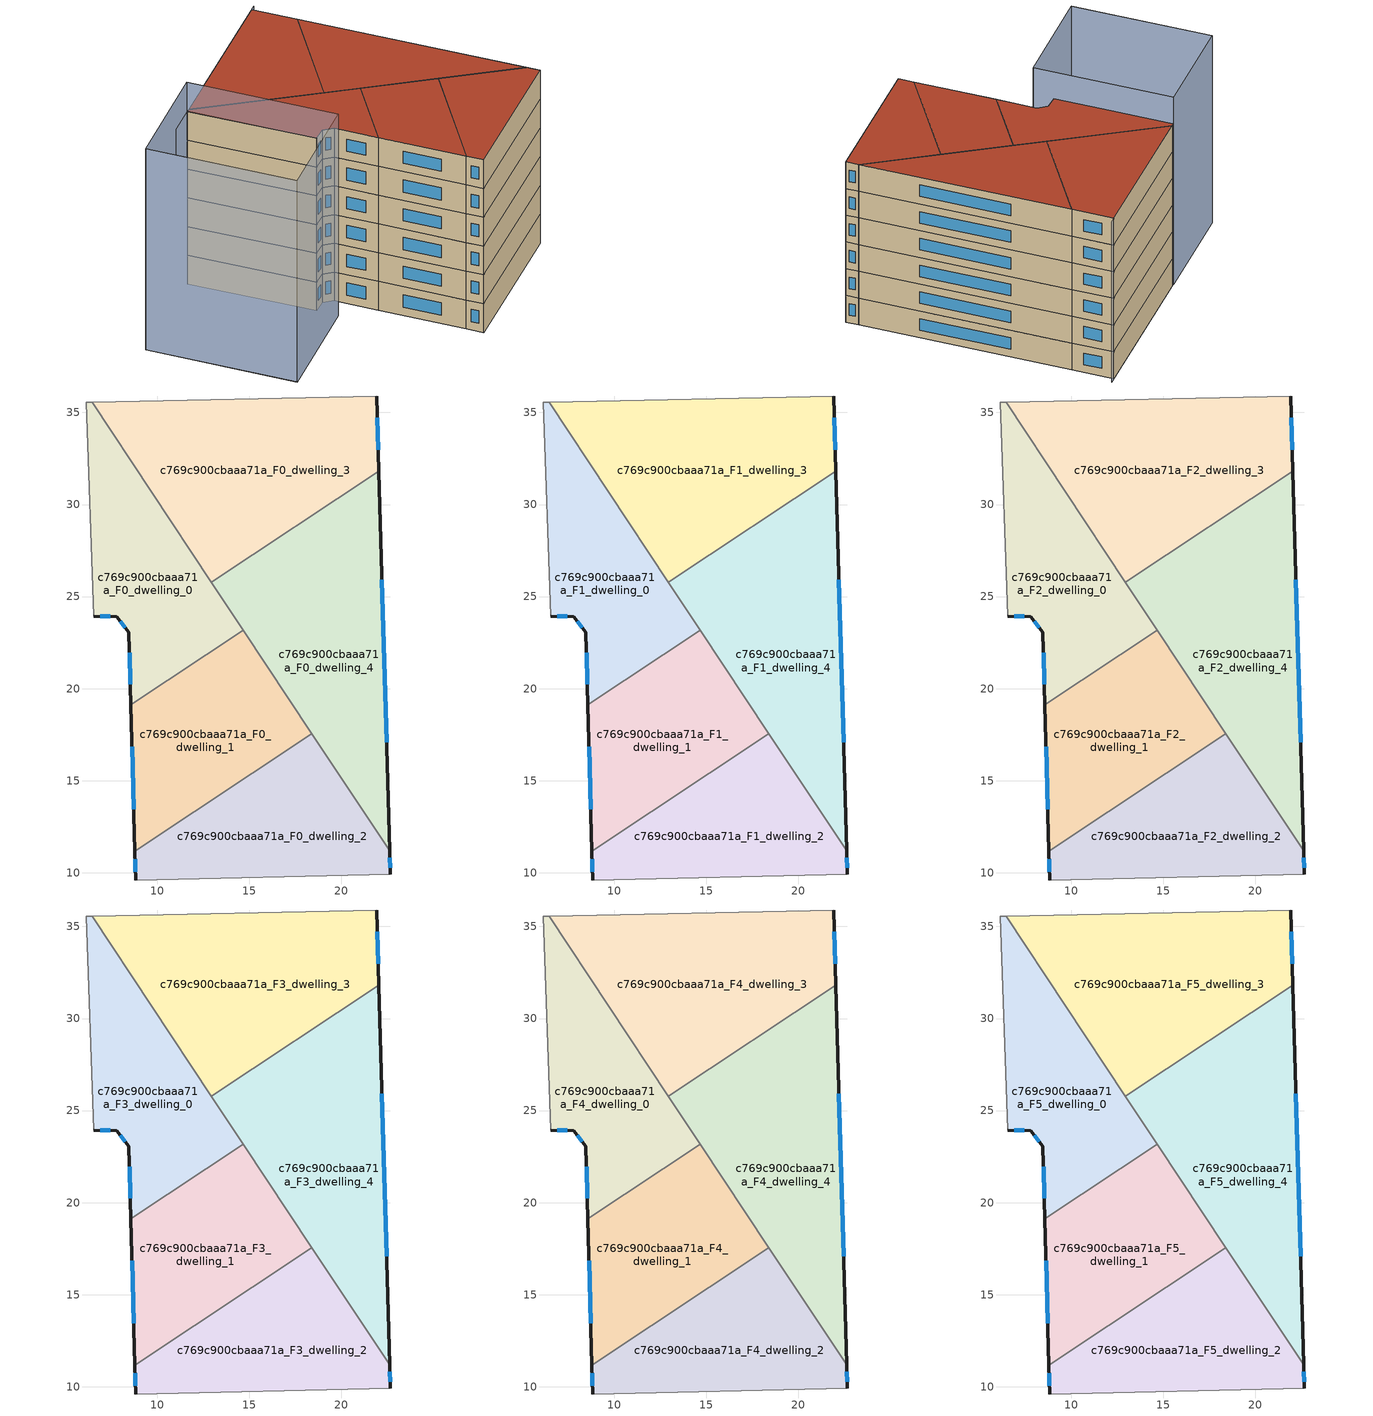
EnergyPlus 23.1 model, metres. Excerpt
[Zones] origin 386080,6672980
c769c900cbaaa71a_F0_dwelling_0
 floor ground (EU_floor_Construction): 6.47,35.55 14.67,23.17 8.57,19.12 8.46,23.07 7.8,23.91 6.54,23.94 6.14,35.55 z0
 wall outside (EU_wall_Construction): 6.54,23.94 7.8,23.91 8.46,23.07 8.57,19.12 z0:3
 wall adiabatic (EU_wall_Construction): 6.47,35.55 6.14,35.55 6.54,23.94 z0:3
 wall to c769c900cbaaa71a_F0_dwelling_3 (EU_wall_Construction): 12.94,25.78 6.47,35.55 z0:3
 wall to c769c900cbaaa71a_F0_dwelling_1 (EU_wall_Construction): 8.57,19.12 14.67,23.17 z0:3
 wall to c769c900cbaaa71a_F0_dwelling_4 (EU_wall_Construction): 14.67,23.17 12.94,25.78 z0:3
 window (EU_Window_Construction): 8.49,21.94 8.54,20.25 / 7.99,23.67 8.27,23.31 / 6.9,23.93 7.44,23.92 z0.86:2.14
c769c900cbaaa71a_F0_dwelling_1
 floor ground (EU_floor_Construction): 14.67,23.17 18.4,17.54 8.78,11.17 8.57,19.12 z0
 wall outside (EU_wall_Construction): 8.57,19.12 8.78,11.17 z0:3
 wall to c769c900cbaaa71a_F0_dwelling_2 (EU_wall_Construction): 8.78,11.17 18.4,17.54 z0:3
 wall to c769c900cbaaa71a_F0_dwelling_4 (EU_wall_Construction): 18.4,17.54 14.67,23.17 z0:3
 window (EU_Window_Construction): 8.63,16.85 8.72,13.44 z0.86:2.14
c769c900cbaaa71a_F0_dwelling_2
 floor ground (EU_floor_Construction): 18.4,17.54 22.62,11.18 22.65,9.91 8.82,9.6 8.78,11.17 z0
 wall outside (EU_wall_Construction): 22.65,9.91 22.62,11.18 / 8.78,11.17 8.82,9.6 z0:3
 wall adiabatic (EU_wall_Construction): 8.82,9.6 22.65,9.91 z0:3
 wall to c769c900cbaaa71a_F0_dwelling_4 (EU_wall_Construction): 22.62,11.18 18.4,17.54 z0:3
 window (EU_Window_Construction): 22.64,10.27 22.63,10.82 / 8.79,10.72 8.81,10.05 z0.86:2.14
c769c900cbaaa71a_F0_dwelling_3
 floor ground (EU_floor_Construction): 21.91,35.89 22.03,31.81 12.94,25.78 6.47,35.55 z0
 wall outside (EU_wall_Construction): 22.03,31.81 21.91,35.89 z0:3
 wall adiabatic (EU_wall_Construction): 21.91,35.89 6.47,35.55 z0:3
 wall to c769c900cbaaa71a_F0_dwelling_4 (EU_wall_Construction): 12.94,25.78 22.03,31.81 z0:3
 window (EU_Window_Construction): 22,32.97 21.95,34.73 z0.86:2.14
c769c900cbaaa71a_F0_dwelling_4
 floor ground (EU_floor_Construction): 22.03,31.81 22.62,11.18 12.94,25.78 z0
 wall outside (EU_wall_Construction): 22.62,11.18 22.03,31.81 z0:3
 window (EU_Window_Construction): 22.45,17.07 22.2,25.91 z0.86:2.14
c769c900cbaaa71a_F1_dwelling_0
 floor to c769c900cbaaa71a_F0_dwelling_0 (EU_floor_Construction): 6.47,35.55 14.67,23.17 8.57,19.12 8.46,23.07 7.8,23.91 6.54,23.94 6.14,35.55 z3
 wall outside (EU_wall_Construction): 6.54,23.94 7.8,23.91 8.46,23.07 8.57,19.12 z3:6
 wall adiabatic (EU_wall_Construction): 6.47,35.55 6.14,35.55 6.54,23.94 z3:6
 wall to c769c900cbaaa71a_F1_dwelling_3 (EU_wall_Construction): 12.94,25.78 6.47,35.55 z3:6
 wall to c769c900cbaaa71a_F1_dwelling_1 (EU_wall_Construction): 8.57,19.12 14.67,23.17 z3:6
 wall to c769c900cbaaa71a_F1_dwelling_4 (EU_wall_Construction): 14.67,23.17 12.94,25.78 z3:6
 window (EU_Window_Construction): 8.49,21.94 8.54,20.25 / 7.99,23.67 8.27,23.31 / 6.9,23.93 7.44,23.92 z3.86:5.14
c769c900cbaaa71a_F1_dwelling_1
 floor to c769c900cbaaa71a_F0_dwelling_1 (EU_floor_Construction): 14.67,23.17 18.4,17.54 8.78,11.17 8.57,19.12 z3
 wall outside (EU_wall_Construction): 8.57,19.12 8.78,11.17 z3:6
 wall to c769c900cbaaa71a_F1_dwelling_2 (EU_wall_Construction): 8.78,11.17 18.4,17.54 z3:6
 wall to c769c900cbaaa71a_F1_dwelling_4 (EU_wall_Construction): 18.4,17.54 14.67,23.17 z3:6
 window (EU_Window_Construction): 8.63,16.85 8.72,13.44 z3.86:5.14
c769c900cbaaa71a_F1_dwelling_2
 floor to c769c900cbaaa71a_F0_dwelling_2 (EU_floor_Construction): 18.4,17.54 22.62,11.18 22.65,9.91 8.82,9.6 8.78,11.17 z3
 wall outside (EU_wall_Construction): 22.65,9.91 22.62,11.18 / 8.78,11.17 8.82,9.6 z3:6
 wall adiabatic (EU_wall_Construction): 8.82,9.6 22.65,9.91 z3:6
 wall to c769c900cbaaa71a_F1_dwelling_4 (EU_wall_Construction): 22.62,11.18 18.4,17.54 z3:6
 window (EU_Window_Construction): 22.64,10.27 22.63,10.82 / 8.79,10.72 8.81,10.05 z3.86:5.14
c769c900cbaaa71a_F1_dwelling_3
 floor to c769c900cbaaa71a_F0_dwelling_3 (EU_floor_Construction): 21.91,35.89 22.03,31.81 12.94,25.78 6.47,35.55 z3
 wall outside (EU_wall_Construction): 22.03,31.81 21.91,35.89 z3:6
 wall adiabatic (EU_wall_Construction): 21.91,35.89 6.47,35.55 z3:6
 wall to c769c900cbaaa71a_F1_dwelling_4 (EU_wall_Construction): 12.94,25.78 22.03,31.81 z3:6
 window (EU_Window_Construction): 22,32.97 21.95,34.73 z3.86:5.14
c769c900cbaaa71a_F1_dwelling_4
 floor to c769c900cbaaa71a_F0_dwelling_4 (EU_floor_Construction): 22.03,31.81 22.62,11.18 12.94,25.78 z3
 wall outside (EU_wall_Construction): 22.62,11.18 22.03,31.81 z3:6
 window (EU_Window_Construction): 22.45,17.07 22.2,25.91 z3.86:5.14
c769c900cbaaa71a_F2_dwelling_0
 floor to c769c900cbaaa71a_F1_dwelling_0 (EU_floor_Construction): 6.47,35.55 14.67,23.17 8.57,19.12 8.46,23.07 7.8,23.91 6.54,23.94 6.14,35.55 z6
 wall outside (EU_wall_Construction): 6.54,23.94 7.8,23.91 8.46,23.07 8.57,19.12 z6:9
 wall adiabatic (EU_wall_Construction): 6.47,35.55 6.14,35.55 6.54,23.94 z6:9
 wall to c769c900cbaaa71a_F2_dwelling_3 (EU_wall_Construction): 12.94,25.78 6.47,35.55 z6:9
 wall to c769c900cbaaa71a_F2_dwelling_1 (EU_wall_Construction): 8.57,19.12 14.67,23.17 z6:9
 wall to c769c900cbaaa71a_F2_dwelling_4 (EU_wall_Construction): 14.67,23.17 12.94,25.78 z6:9
 window (EU_Window_Construction): 8.49,21.94 8.54,20.25 / 7.99,23.67 8.27,23.31 / 6.9,23.93 7.44,23.92 z6.86:8.14
c769c900cbaaa71a_F2_dwelling_1
 floor to c769c900cbaaa71a_F1_dwelling_1 (EU_floor_Construction): 14.67,23.17 18.4,17.54 8.78,11.17 8.57,19.12 z6
 wall outside (EU_wall_Construction): 8.57,19.12 8.78,11.17 z6:9
 wall to c769c900cbaaa71a_F2_dwelling_2 (EU_wall_Construction): 8.78,11.17 18.4,17.54 z6:9
 wall to c769c900cbaaa71a_F2_dwelling_4 (EU_wall_Construction): 18.4,17.54 14.67,23.17 z6:9
 window (EU_Window_Construction): 8.63,16.85 8.72,13.44 z6.86:8.14
c769c900cbaaa71a_F2_dwelling_2
 floor to c769c900cbaaa71a_F1_dwelling_2 (EU_floor_Construction): 18.4,17.54 22.62,11.18 22.65,9.91 8.82,9.6 8.78,11.17 z6
 wall outside (EU_wall_Construction): 22.65,9.91 22.62,11.18 / 8.78,11.17 8.82,9.6 z6:9
 wall adiabatic (EU_wall_Construction): 8.82,9.6 22.65,9.91 z6:9
 wall to c769c900cbaaa71a_F2_dwelling_4 (EU_wall_Construction): 22.62,11.18 18.4,17.54 z6:9
 window (EU_Window_Construction): 22.64,10.27 22.63,10.82 / 8.79,10.72 8.81,10.05 z6.86:8.14
c769c900cbaaa71a_F2_dwelling_3
 floor to c769c900cbaaa71a_F1_dwelling_3 (EU_floor_Construction): 21.91,35.89 22.03,31.81 12.94,25.78 6.47,35.55 z6
 wall outside (EU_wall_Construction): 22.03,31.81 21.91,35.89 z6:9
 wall adiabatic (EU_wall_Construction): 21.91,35.89 6.47,35.55 z6:9
 wall to c769c900cbaaa71a_F2_dwelling_4 (EU_wall_Construction): 12.94,25.78 22.03,31.81 z6:9
 window (EU_Window_Construction): 22,32.97 21.95,34.73 z6.86:8.14
c769c900cbaaa71a_F2_dwelling_4
 floor to c769c900cbaaa71a_F1_dwelling_4 (EU_floor_Construction): 22.03,31.81 22.62,11.18 12.94,25.78 z6
 wall outside (EU_wall_Construction): 22.62,11.18 22.03,31.81 z6:9
 window (EU_Window_Construction): 22.45,17.07 22.2,25.91 z6.86:8.14
c769c900cbaaa71a_F3_dwelling_0
 floor to c769c900cbaaa71a_F2_dwelling_0 (EU_floor_Construction): 6.47,35.55 14.67,23.17 8.57,19.12 8.46,23.07 7.8,23.91 6.54,23.94 6.14,35.55 z9
 wall outside (EU_wall_Construction): 6.54,23.94 7.8,23.91 8.46,23.07 8.57,19.12 z9:12
 wall adiabatic (EU_wall_Construction): 6.47,35.55 6.14,35.55 6.54,23.94 z9:12
 wall to c769c900cbaaa71a_F3_dwelling_3 (EU_wall_Construction): 12.94,25.78 6.47,35.55 z9:12
 wall to c769c900cbaaa71a_F3_dwelling_1 (EU_wall_Construction): 8.57,19.12 14.67,23.17 z9:12
 wall to c769c900cbaaa71a_F3_dwelling_4 (EU_wall_Construction): 14.67,23.17 12.94,25.78 z9:12
 window (EU_Window_Construction): 8.49,21.94 8.54,20.25 / 7.99,23.67 8.27,23.31 / 6.9,23.93 7.44,23.92 z9.86:11.14
c769c900cbaaa71a_F3_dwelling_1
 floor to c769c900cbaaa71a_F2_dwelling_1 (EU_floor_Construction): 14.67,23.17 18.4,17.54 8.78,11.17 8.57,19.12 z9
 wall outside (EU_wall_Construction): 8.57,19.12 8.78,11.17 z9:12
 wall to c769c900cbaaa71a_F3_dwelling_2 (EU_wall_Construction): 8.78,11.17 18.4,17.54 z9:12
 wall to c769c900cbaaa71a_F3_dwelling_4 (EU_wall_Construction): 18.4,17.54 14.67,23.17 z9:12
 window (EU_Window_Construction): 8.63,16.85 8.72,13.44 z9.86:11.14
c769c900cbaaa71a_F3_dwelling_2
 floor to c769c900cbaaa71a_F2_dwelling_2 (EU_floor_Construction): 18.4,17.54 22.62,11.18 22.65,9.91 8.82,9.6 8.78,11.17 z9
 wall outside (EU_wall_Construction): 22.65,9.91 22.62,11.18 / 8.78,11.17 8.82,9.6 z9:12
 wall adiabatic (EU_wall_Construction): 8.82,9.6 22.65,9.91 z9:12
 wall to c769c900cbaaa71a_F3_dwelling_4 (EU_wall_Construction): 22.62,11.18 18.4,17.54 z9:12
 window (EU_Window_Construction): 22.64,10.27 22.63,10.82 / 8.79,10.72 8.81,10.05 z9.86:11.14
c769c900cbaaa71a_F3_dwelling_3
 floor to c769c900cbaaa71a_F2_dwelling_3 (EU_floor_Construction): 21.91,35.89 22.03,31.81 12.94,25.78 6.47,35.55 z9
 wall outside (EU_wall_Construction): 22.03,31.81 21.91,35.89 z9:12
 wall adiabatic (EU_wall_Construction): 21.91,35.89 6.47,35.55 z9:12
 wall to c769c900cbaaa71a_F3_dwelling_4 (EU_wall_Construction): 12.94,25.78 22.03,31.81 z9:12
 window (EU_Window_Construction): 22,32.97 21.95,34.73 z9.86:11.14
c769c900cbaaa71a_F3_dwelling_4
 floor to c769c900cbaaa71a_F2_dwelling_4 (EU_floor_Construction): 22.03,31.81 22.62,11.18 12.94,25.78 z9
 wall outside (EU_wall_Construction): 22.62,11.18 22.03,31.81 z9:12
 window (EU_Window_Construction): 22.45,17.07 22.2,25.91 z9.86:11.14
c769c900cbaaa71a_F4_dwelling_0
 floor to c769c900cbaaa71a_F3_dwelling_0 (EU_floor_Construction): 6.47,35.55 14.67,23.17 8.57,19.12 8.46,23.07 7.8,23.91 6.54,23.94 6.14,35.55 z12
 wall outside (EU_wall_Construction): 6.54,23.94 7.8,23.91 8.46,23.07 8.57,19.12 z12:15
 wall adiabatic (EU_wall_Construction): 6.47,35.55 6.14,35.55 6.54,23.94 z12:15
 wall to c769c900cbaaa71a_F4_dwelling_3 (EU_wall_Construction): 12.94,25.78 6.47,35.55 z12:15
 wall to c769c900cbaaa71a_F4_dwelling_1 (EU_wall_Construction): 8.57,19.12 14.67,23.17 z12:15
 wall to c769c900cbaaa71a_F4_dwelling_4 (EU_wall_Construction): 14.67,23.17 12.94,25.78 z12:15
 window (EU_Window_Construction): 8.49,21.94 8.54,20.25 / 7.99,23.67 8.27,23.31 / 6.9,23.93 7.44,23.92 z12.86:14.14
c769c900cbaaa71a_F4_dwelling_1
 floor to c769c900cbaaa71a_F3_dwelling_1 (EU_floor_Construction): 14.67,23.17 18.4,17.54 8.78,11.17 8.57,19.12 z12
 wall outside (EU_wall_Construction): 8.57,19.12 8.78,11.17 z12:15
 wall to c769c900cbaaa71a_F4_dwelling_2 (EU_wall_Construction): 8.78,11.17 18.4,17.54 z12:15
 wall to c769c900cbaaa71a_F4_dwelling_4 (EU_wall_Construction): 18.4,17.54 14.67,23.17 z12:15
 window (EU_Window_Construction): 8.63,16.85 8.72,13.44 z12.86:14.14
c769c900cbaaa71a_F4_dwelling_2
 floor to c769c900cbaaa71a_F3_dwelling_2 (EU_floor_Construction): 18.4,17.54 22.62,11.18 22.65,9.91 8.82,9.6 8.78,11.17 z12
 wall outside (EU_wall_Construction): 22.65,9.91 22.62,11.18 / 8.78,11.17 8.82,9.6 z12:15
 wall adiabatic (EU_wall_Construction): 8.82,9.6 22.65,9.91 z12:15
 wall to c769c900cbaaa71a_F4_dwelling_4 (EU_wall_Construction): 22.62,11.18 18.4,17.54 z12:15
 window (EU_Window_Construction): 22.64,10.27 22.63,10.82 / 8.79,10.72 8.81,10.05 z12.86:14.14
c769c900cbaaa71a_F4_dwelling_3
 floor to c769c900cbaaa71a_F3_dwelling_3 (EU_floor_Construction): 21.91,35.89 22.03,31.81 12.94,25.78 6.47,35.55 z12
 wall outside (EU_wall_Construction): 22.03,31.81 21.91,35.89 z12:15
 wall adiabatic (EU_wall_Construction): 21.91,35.89 6.47,35.55 z12:15
 wall to c769c900cbaaa71a_F4_dwelling_4 (EU_wall_Construction): 12.94,25.78 22.03,31.81 z12:15
 window (EU_Window_Construction): 22,32.97 21.95,34.73 z12.86:14.14
c769c900cbaaa71a_F4_dwelling_4
 floor to c769c900cbaaa71a_F3_dwelling_4 (EU_floor_Construction): 22.03,31.81 22.62,11.18 12.94,25.78 z12
 wall outside (EU_wall_Construction): 22.62,11.18 22.03,31.81 z12:15
 window (EU_Window_Construction): 22.45,17.07 22.2,25.91 z12.86:14.14
c769c900cbaaa71a_F5_dwelling_0
 floor to c769c900cbaaa71a_F4_dwelling_0 (EU_floor_Construction): 6.47,35.55 14.67,23.17 8.57,19.12 8.46,23.07 7.8,23.91 6.54,23.94 6.14,35.55 z15
 wall outside (EU_wall_Construction): 6.54,23.94 7.8,23.91 8.46,23.07 8.57,19.12 z15:18
 wall adiabatic (EU_wall_Construction): 6.47,35.55 6.14,35.55 6.54,23.94 z15:18
 wall to c769c900cbaaa71a_F5_dwelling_3 (EU_wall_Construction): 12.94,25.78 6.47,35.55 z15:18
 wall to c769c900cbaaa71a_F5_dwelling_1 (EU_wall_Construction): 8.57,19.12 14.67,23.17 z15:18
 wall to c769c900cbaaa71a_F5_dwelling_4 (EU_wall_Construction): 14.67,23.17 12.94,25.78 z15:18
 window (EU_Window_Construction): 8.49,21.94 8.54,20.25 / 7.99,23.67 8.27,23.31 / 6.9,23.93 7.44,23.92 z15.86:17.14
 roof outside (EU_roof_Construction): 14.67,23.17 6.47,35.55 6.14,35.55 6.54,23.94 7.8,23.91 8.46,23.07 8.57,19.12 z18
c769c900cbaaa71a_F5_dwelling_1
 floor to c769c900cbaaa71a_F4_dwelling_1 (EU_floor_Construction): 14.67,23.17 18.4,17.54 8.78,11.17 8.57,19.12 z15
 wall outside (EU_wall_Construction): 8.57,19.12 8.78,11.17 z15:18
 wall to c769c900cbaaa71a_F5_dwelling_2 (EU_wall_Construction): 8.78,11.17 18.4,17.54 z15:18
 wall to c769c900cbaaa71a_F5_dwelling_4 (EU_wall_Construction): 18.4,17.54 14.67,23.17 z15:18
 window (EU_Window_Construction): 8.63,16.85 8.72,13.44 z15.86:17.14
 roof outside (EU_roof_Construction): 18.4,17.54 14.67,23.17 8.57,19.12 8.78,11.17 z18
c769c900cbaaa71a_F5_dwelling_2
 floor to c769c900cbaaa71a_F4_dwelling_2 (EU_floor_Construction): 18.4,17.54 22.62,11.18 22.65,9.91 8.82,9.6 8.78,11.17 z15
 wall outside (EU_wall_Construction): 22.65,9.91 22.62,11.18 / 8.78,11.17 8.82,9.6 z15:18
 wall adiabatic (EU_wall_Construction): 8.82,9.6 22.65,9.91 z15:18
 wall to c769c900cbaaa71a_F5_dwelling_4 (EU_wall_Construction): 22.62,11.18 18.4,17.54 z15:18
 window (EU_Window_Construction): 22.64,10.27 22.63,10.82 / 8.79,10.72 8.81,10.05 z15.86:17.14
 roof outside (EU_roof_Construction): 22.65,9.91 22.62,11.18 18.4,17.54 8.78,11.17 8.82,9.6 z18
c769c900cbaaa71a_F5_dwelling_3
 floor to c769c900cbaaa71a_F4_dwelling_3 (EU_floor_Construction): 21.91,35.89 22.03,31.81 12.94,25.78 6.47,35.55 z15
 wall outside (EU_wall_Construction): 22.03,31.81 21.91,35.89 z15:18
 wall adiabatic (EU_wall_Construction): 21.91,35.89 6.47,35.55 z15:18
 wall to c769c900cbaaa71a_F5_dwelling_4 (EU_wall_Construction): 12.94,25.78 22.03,31.81 z15:18
 window (EU_Window_Construction): 22,32.97 21.95,34.73 z15.86:17.14
 roof outside (EU_roof_Construction): 22.03,31.81 21.91,35.89 6.47,35.55 12.94,25.78 z18
c769c900cbaaa71a_F5_dwelling_4
 floor to c769c900cbaaa71a_F4_dwelling_4 (EU_floor_Construction): 22.03,31.81 22.62,11.18 12.94,25.78 z15
 wall outside (EU_wall_Construction): 22.62,11.18 22.03,31.81 z15:18
 window (EU_Window_Construction): 22.45,17.07 22.2,25.91 z15.86:17.14
 roof outside (EU_roof_Construction): 22.62,11.18 22.03,31.81 12.94,25.78 z18
shading: -4.03,35.33 -3.66,21.72 / -3.66,21.67 -4.03,35.33 / -4.03,35.33 6.2,35.6 / 6.2,35.6 6.57,21.95 / 6.57,21.95 -3.66,21.67 z0:21; 22.48,35.91 3.44,35.49 z0:18
[Building]
EU S2 Campaign: North Axis=0; Terrain=City; Solar Distribution=FullExterior
[Site:Location]
Helsinki-Vantaa.AP: Latitude=60.317; Longitude=24.963; Time Zone=2; Elevation=54.6
[SizingPeriod:WeatherFileDays]
AnnualSizingPeriod: Begin Month=1; Begin Day of Month=1; End Month=12; End Day of Month=31; Day of Week for Start Day=Monday; Use Weather File Daylight Saving Period=No; Use Weather File Rain and Snow Indicators=No
[MATERIAL]
EU_InternalMass_Material: Roughness=MediumRough; Thickness=0.1; Conductivity=1; Density=1800; Specific Heat=900; Thermal Absorptance=0.9; Solar Absorptance=0.7; Visible Absorptance=0.7
[MATERIAL:NOMASS] Roughness=MediumRough; Thermal Absorptance=0.9; Solar Absorptance=0.7; Visible Absorptance=0.7
Name | Thermal Resistance
EU_wall_NoMass | 1.10183
EU_roof_NoMass; EU_floor_NoMass | 1.70606
[WINDOWMATERIAL:SIMPLEGLAZINGSYSTEM]
EU_Window_SimpleGlazing: UFactor=3.11035; Solar Heat Gain Coefficient=0.8; Visible Transmittance=0.8
[CONSTRUCTION]
EU_wall_Construction: EU_wall_NoMass
EU_roof_Construction: EU_roof_NoMass
EU_floor_Construction: EU_floor_NoMass
EU_Window_Construction: EU_Window_SimpleGlazing
EU_InternalMass_Construction: EU_InternalMass_Material
[ZONE] Type=1; Multiplier=1; Ceiling Height=autocalculate; Floor Area=autocalculate; Part of Total Floor Area=Yes
Name | Volume
c769c900cbaaa71a_F0_dwelling_0; c769c900cbaaa71a_F1_dwelling_1; c769c900cbaaa71a_F2_dwelling_1; c769c900cbaaa71a_F3_dwelling_1; c769c900cbaaa71a_F4_dwelling_1; c769c900cbaaa71a_F5_dwelling_1 | 191.002
c769c900cbaaa71a_F1_dwelling_0; c769c900cbaaa71a_F2_dwelling_0; c769c900cbaaa71a_F3_dwelling_0; c769c900cbaaa71a_F4_dwelling_0; c769c900cbaaa71a_F5_dwelling_0 | 191.004
c769c900cbaaa71a_F0_dwelling_1 | 191.003
c769c900cbaaa71a_F0_dwelling_2 | 191.025
c769c900cbaaa71a_F1_dwelling_2; c769c900cbaaa71a_F2_dwelling_2; c769c900cbaaa71a_F3_dwelling_2; c769c900cbaaa71a_F4_dwelling_2; c769c900cbaaa71a_F5_dwelling_2 | 191.024
c769c900cbaaa71a_F0_dwelling_3 | 286.511
c769c900cbaaa71a_F1_dwelling_3; c769c900cbaaa71a_F2_dwelling_3; c769c900cbaaa71a_F3_dwelling_3; c769c900cbaaa71a_F4_dwelling_3; c769c900cbaaa71a_F5_dwelling_3 | 286.51
c769c900cbaaa71a_F0_dwelling_4 | 286.494
c769c900cbaaa71a_F1_dwelling_4; c769c900cbaaa71a_F2_dwelling_4; c769c900cbaaa71a_F3_dwelling_4; c769c900cbaaa71a_F4_dwelling_4; c769c900cbaaa71a_F5_dwelling_4 | 286.493
[INTERNALMASS] Construction=EU_InternalMass_Construction
Name | Zone or ZoneList | Surface Area
c769c900cbaaa71a_F0_dwelling_0_EU_InternalMass | c769c900cbaaa71a_F0_dwelling_0 | 63.6673
c769c900cbaaa71a_F0_dwelling_1_EU_InternalMass | c769c900cbaaa71a_F0_dwelling_1 | 63.6678
c769c900cbaaa71a_F0_dwelling_2_EU_InternalMass | c769c900cbaaa71a_F0_dwelling_2 | 63.6748
c769c900cbaaa71a_F0_dwelling_3_EU_InternalMass | c769c900cbaaa71a_F0_dwelling_3 | 95.5037
c769c900cbaaa71a_F0_dwelling_4_EU_InternalMass | c769c900cbaaa71a_F0_dwelling_4 | 95.4978
c769c900cbaaa71a_F1_dwelling_0_EU_InternalMass | c769c900cbaaa71a_F1_dwelling_0 | 63.6673
c769c900cbaaa71a_F1_dwelling_1_EU_InternalMass | c769c900cbaaa71a_F1_dwelling_1 | 63.6678
c769c900cbaaa71a_F1_dwelling_2_EU_InternalMass | c769c900cbaaa71a_F1_dwelling_2 | 63.6748
c769c900cbaaa71a_F1_dwelling_3_EU_InternalMass | c769c900cbaaa71a_F1_dwelling_3 | 95.5037
c769c900cbaaa71a_F1_dwelling_4_EU_InternalMass | c769c900cbaaa71a_F1_dwelling_4 | 95.4978
c769c900cbaaa71a_F2_dwelling_0_EU_InternalMass | c769c900cbaaa71a_F2_dwelling_0 | 63.6673
c769c900cbaaa71a_F2_dwelling_1_EU_InternalMass | c769c900cbaaa71a_F2_dwelling_1 | 63.6678
c769c900cbaaa71a_F2_dwelling_2_EU_InternalMass | c769c900cbaaa71a_F2_dwelling_2 | 63.6748
c769c900cbaaa71a_F2_dwelling_3_EU_InternalMass | c769c900cbaaa71a_F2_dwelling_3 | 95.5037
c769c900cbaaa71a_F2_dwelling_4_EU_InternalMass | c769c900cbaaa71a_F2_dwelling_4 | 95.4978
c769c900cbaaa71a_F3_dwelling_0_EU_InternalMass | c769c900cbaaa71a_F3_dwelling_0 | 63.6673
c769c900cbaaa71a_F3_dwelling_1_EU_InternalMass | c769c900cbaaa71a_F3_dwelling_1 | 63.6678
c769c900cbaaa71a_F3_dwelling_2_EU_InternalMass | c769c900cbaaa71a_F3_dwelling_2 | 63.6748
c769c900cbaaa71a_F3_dwelling_3_EU_InternalMass | c769c900cbaaa71a_F3_dwelling_3 | 95.5037
c769c900cbaaa71a_F3_dwelling_4_EU_InternalMass | c769c900cbaaa71a_F3_dwelling_4 | 95.4978
c769c900cbaaa71a_F4_dwelling_0_EU_InternalMass | c769c900cbaaa71a_F4_dwelling_0 | 63.6673
c769c900cbaaa71a_F4_dwelling_1_EU_InternalMass | c769c900cbaaa71a_F4_dwelling_1 | 63.6678
c769c900cbaaa71a_F4_dwelling_2_EU_InternalMass | c769c900cbaaa71a_F4_dwelling_2 | 63.6748
c769c900cbaaa71a_F4_dwelling_3_EU_InternalMass | c769c900cbaaa71a_F4_dwelling_3 | 95.5037
c769c900cbaaa71a_F4_dwelling_4_EU_InternalMass | c769c900cbaaa71a_F4_dwelling_4 | 95.4978
c769c900cbaaa71a_F5_dwelling_0_EU_InternalMass | c769c900cbaaa71a_F5_dwelling_0 | 63.6673
c769c900cbaaa71a_F5_dwelling_1_EU_InternalMass | c769c900cbaaa71a_F5_dwelling_1 | 63.6678
c769c900cbaaa71a_F5_dwelling_2_EU_InternalMass | c769c900cbaaa71a_F5_dwelling_2 | 63.6748
c769c900cbaaa71a_F5_dwelling_3_EU_InternalMass | c769c900cbaaa71a_F5_dwelling_3 | 95.5037
c769c900cbaaa71a_F5_dwelling_4_EU_InternalMass | c769c900cbaaa71a_F5_dwelling_4 | 95.4978
[OTHEREQUIPMENT] Fuel Type=Electricity; Design Level Calculation Method=Watts/Area; Power per Zone Floor Area=1; Fraction Latent=0; Fraction Radiant=0; Fraction Lost=0; Carbon Dioxide Generation Rate=0; EndUse Subcategory=EU_Step8_InternalGains
Name | Zone or ZoneList or Space or SpaceList | Schedule
EU_Step8_InternalGain_c769c900cbaaa71a_F0_dwelling_0_f000 | c769c900cbaaa71a_F0_dwelling_0 | EU_Step8_GainSchedule_c769c900cbaaa71a_F0_dwelling_0_f000
EU_Step8_InternalGain_c769c900cbaaa71a_F0_dwelling_1_f000 | c769c900cbaaa71a_F0_dwelling_1 | EU_Step8_GainSchedule_c769c900cbaaa71a_F0_dwelling_1_f000
EU_Step8_InternalGain_c769c900cbaaa71a_F0_dwelling_2_f000 | c769c900cbaaa71a_F0_dwelling_2 | EU_Step8_GainSchedule_c769c900cbaaa71a_F0_dwelling_2_f000
EU_Step8_InternalGain_c769c900cbaaa71a_F0_dwelling_3_f000 | c769c900cbaaa71a_F0_dwelling_3 | EU_Step8_GainSchedule_c769c900cbaaa71a_F0_dwelling_3_f000
EU_Step8_InternalGain_c769c900cbaaa71a_F0_dwelling_4_f000 | c769c900cbaaa71a_F0_dwelling_4 | EU_Step8_GainSchedule_c769c900cbaaa71a_F0_dwelling_4_f000
EU_Step8_InternalGain_c769c900cbaaa71a_F1_dwelling_0_f000 | c769c900cbaaa71a_F1_dwelling_0 | EU_Step8_GainSchedule_c769c900cbaaa71a_F1_dwelling_0_f000
EU_Step8_InternalGain_c769c900cbaaa71a_F1_dwelling_1_f000 | c769c900cbaaa71a_F1_dwelling_1 | EU_Step8_GainSchedule_c769c900cbaaa71a_F1_dwelling_1_f000
EU_Step8_InternalGain_c769c900cbaaa71a_F1_dwelling_2_f000 | c769c900cbaaa71a_F1_dwelling_2 | EU_Step8_GainSchedule_c769c900cbaaa71a_F1_dwelling_2_f000
EU_Step8_InternalGain_c769c900cbaaa71a_F1_dwelling_3_f000 | c769c900cbaaa71a_F1_dwelling_3 | EU_Step8_GainSchedule_c769c900cbaaa71a_F1_dwelling_3_f000
EU_Step8_InternalGain_c769c900cbaaa71a_F1_dwelling_4_f000 | c769c900cbaaa71a_F1_dwelling_4 | EU_Step8_GainSchedule_c769c900cbaaa71a_F1_dwelling_4_f000
EU_Step8_InternalGain_c769c900cbaaa71a_F2_dwelling_0_f000 | c769c900cbaaa71a_F2_dwelling_0 | EU_Step8_GainSchedule_c769c900cbaaa71a_F2_dwelling_0_f000
EU_Step8_InternalGain_c769c900cbaaa71a_F2_dwelling_1_f000 | c769c900cbaaa71a_F2_dwelling_1 | EU_Step8_GainSchedule_c769c900cbaaa71a_F2_dwelling_1_f000
EU_Step8_InternalGain_c769c900cbaaa71a_F2_dwelling_2_f000 | c769c900cbaaa71a_F2_dwelling_2 | EU_Step8_GainSchedule_c769c900cbaaa71a_F2_dwelling_2_f000
EU_Step8_InternalGain_c769c900cbaaa71a_F2_dwelling_3_f000 | c769c900cbaaa71a_F2_dwelling_3 | EU_Step8_GainSchedule_c769c900cbaaa71a_F2_dwelling_3_f000
EU_Step8_InternalGain_c769c900cbaaa71a_F2_dwelling_4_f000 | c769c900cbaaa71a_F2_dwelling_4 | EU_Step8_GainSchedule_c769c900cbaaa71a_F2_dwelling_4_f000
EU_Step8_InternalGain_c769c900cbaaa71a_F3_dwelling_0_f000 | c769c900cbaaa71a_F3_dwelling_0 | EU_Step8_GainSchedule_c769c900cbaaa71a_F3_dwelling_0_f000
EU_Step8_InternalGain_c769c900cbaaa71a_F3_dwelling_1_f000 | c769c900cbaaa71a_F3_dwelling_1 | EU_Step8_GainSchedule_c769c900cbaaa71a_F3_dwelling_1_f000
EU_Step8_InternalGain_c769c900cbaaa71a_F3_dwelling_2_f000 | c769c900cbaaa71a_F3_dwelling_2 | EU_Step8_GainSchedule_c769c900cbaaa71a_F3_dwelling_2_f000
EU_Step8_InternalGain_c769c900cbaaa71a_F3_dwelling_3_f000 | c769c900cbaaa71a_F3_dwelling_3 | EU_Step8_GainSchedule_c769c900cbaaa71a_F3_dwelling_3_f000
EU_Step8_InternalGain_c769c900cbaaa71a_F3_dwelling_4_f000 | c769c900cbaaa71a_F3_dwelling_4 | EU_Step8_GainSchedule_c769c900cbaaa71a_F3_dwelling_4_f000
EU_Step8_InternalGain_c769c900cbaaa71a_F4_dwelling_0_f000 | c769c900cbaaa71a_F4_dwelling_0 | EU_Step8_GainSchedule_c769c900cbaaa71a_F4_dwelling_0_f000
EU_Step8_InternalGain_c769c900cbaaa71a_F4_dwelling_1_f000 | c769c900cbaaa71a_F4_dwelling_1 | EU_Step8_GainSchedule_c769c900cbaaa71a_F4_dwelling_1_f000
EU_Step8_InternalGain_c769c900cbaaa71a_F4_dwelling_2_f000 | c769c900cbaaa71a_F4_dwelling_2 | EU_Step8_GainSchedule_c769c900cbaaa71a_F4_dwelling_2_f000
EU_Step8_InternalGain_c769c900cbaaa71a_F4_dwelling_3_f000 | c769c900cbaaa71a_F4_dwelling_3 | EU_Step8_GainSchedule_c769c900cbaaa71a_F4_dwelling_3_f000
EU_Step8_InternalGain_c769c900cbaaa71a_F4_dwelling_4_f000 | c769c900cbaaa71a_F4_dwelling_4 | EU_Step8_GainSchedule_c769c900cbaaa71a_F4_dwelling_4_f000
EU_Step8_InternalGain_c769c900cbaaa71a_F5_dwelling_0_f000 | c769c900cbaaa71a_F5_dwelling_0 | EU_Step8_GainSchedule_c769c900cbaaa71a_F5_dwelling_0_f000
EU_Step8_InternalGain_c769c900cbaaa71a_F5_dwelling_1_f000 | c769c900cbaaa71a_F5_dwelling_1 | EU_Step8_GainSchedule_c769c900cbaaa71a_F5_dwelling_1_f000
EU_Step8_InternalGain_c769c900cbaaa71a_F5_dwelling_2_f000 | c769c900cbaaa71a_F5_dwelling_2 | EU_Step8_GainSchedule_c769c900cbaaa71a_F5_dwelling_2_f000
EU_Step8_InternalGain_c769c900cbaaa71a_F5_dwelling_3_f000 | c769c900cbaaa71a_F5_dwelling_3 | EU_Step8_GainSchedule_c769c900cbaaa71a_F5_dwelling_3_f000
EU_Step8_InternalGain_c769c900cbaaa71a_F5_dwelling_4_f000 | c769c900cbaaa71a_F5_dwelling_4 | EU_Step8_GainSchedule_c769c900cbaaa71a_F5_dwelling_4_f000
[ZONEVENTILATION:DESIGNFLOWRATE] Schedule=EU_AlwaysOn; Design Flow Rate Calculation Method=AirChanges/Hour; Air Changes per Hour=0.756316; Ventilation Type=Natural; Fan Pressure Rise=0; Fan Total Efficiency=1; Constant Term Coefficient=1; Temperature Term Coefficient=0; Velocity Term Coefficient=0; Velocity Squared Term Coefficient=0; Minimum Indoor Temperature=-100; Maximum Indoor Temperature=100; Delta Temperature=-100; Minimum Outdoor Temperature=-100; Maximum Outdoor Temperature=100; Maximum Wind Speed=40
Name | Zone or ZoneList or Space or SpaceList
EU_ConstantAir_c769c900cbaaa71a_F0_dwelling_0 | c769c900cbaaa71a_F0_dwelling_0
EU_ConstantAir_c769c900cbaaa71a_F0_dwelling_1 | c769c900cbaaa71a_F0_dwelling_1
EU_ConstantAir_c769c900cbaaa71a_F0_dwelling_2 | c769c900cbaaa71a_F0_dwelling_2
EU_ConstantAir_c769c900cbaaa71a_F0_dwelling_3 | c769c900cbaaa71a_F0_dwelling_3
EU_ConstantAir_c769c900cbaaa71a_F0_dwelling_4 | c769c900cbaaa71a_F0_dwelling_4
EU_ConstantAir_c769c900cbaaa71a_F1_dwelling_0 | c769c900cbaaa71a_F1_dwelling_0
EU_ConstantAir_c769c900cbaaa71a_F1_dwelling_1 | c769c900cbaaa71a_F1_dwelling_1
EU_ConstantAir_c769c900cbaaa71a_F1_dwelling_2 | c769c900cbaaa71a_F1_dwelling_2
EU_ConstantAir_c769c900cbaaa71a_F1_dwelling_3 | c769c900cbaaa71a_F1_dwelling_3
EU_ConstantAir_c769c900cbaaa71a_F1_dwelling_4 | c769c900cbaaa71a_F1_dwelling_4
EU_ConstantAir_c769c900cbaaa71a_F2_dwelling_0 | c769c900cbaaa71a_F2_dwelling_0
EU_ConstantAir_c769c900cbaaa71a_F2_dwelling_1 | c769c900cbaaa71a_F2_dwelling_1
EU_ConstantAir_c769c900cbaaa71a_F2_dwelling_2 | c769c900cbaaa71a_F2_dwelling_2
EU_ConstantAir_c769c900cbaaa71a_F2_dwelling_3 | c769c900cbaaa71a_F2_dwelling_3
EU_ConstantAir_c769c900cbaaa71a_F2_dwelling_4 | c769c900cbaaa71a_F2_dwelling_4
EU_ConstantAir_c769c900cbaaa71a_F3_dwelling_0 | c769c900cbaaa71a_F3_dwelling_0
EU_ConstantAir_c769c900cbaaa71a_F3_dwelling_1 | c769c900cbaaa71a_F3_dwelling_1
EU_ConstantAir_c769c900cbaaa71a_F3_dwelling_2 | c769c900cbaaa71a_F3_dwelling_2
EU_ConstantAir_c769c900cbaaa71a_F3_dwelling_3 | c769c900cbaaa71a_F3_dwelling_3
EU_ConstantAir_c769c900cbaaa71a_F3_dwelling_4 | c769c900cbaaa71a_F3_dwelling_4
EU_ConstantAir_c769c900cbaaa71a_F4_dwelling_0 | c769c900cbaaa71a_F4_dwelling_0
EU_ConstantAir_c769c900cbaaa71a_F4_dwelling_1 | c769c900cbaaa71a_F4_dwelling_1
EU_ConstantAir_c769c900cbaaa71a_F4_dwelling_2 | c769c900cbaaa71a_F4_dwelling_2
EU_ConstantAir_c769c900cbaaa71a_F4_dwelling_3 | c769c900cbaaa71a_F4_dwelling_3
EU_ConstantAir_c769c900cbaaa71a_F4_dwelling_4 | c769c900cbaaa71a_F4_dwelling_4
EU_ConstantAir_c769c900cbaaa71a_F5_dwelling_0 | c769c900cbaaa71a_F5_dwelling_0
EU_ConstantAir_c769c900cbaaa71a_F5_dwelling_1 | c769c900cbaaa71a_F5_dwelling_1
EU_ConstantAir_c769c900cbaaa71a_F5_dwelling_2 | c769c900cbaaa71a_F5_dwelling_2
EU_ConstantAir_c769c900cbaaa71a_F5_dwelling_3 | c769c900cbaaa71a_F5_dwelling_3
EU_ConstantAir_c769c900cbaaa71a_F5_dwelling_4 | c769c900cbaaa71a_F5_dwelling_4
[HVACTEMPLATE:THERMOSTAT] Constant Heating Setpoint=20; Constant Cooling Setpoint=50
EU_HeatOnly_c769c900cbaaa71a_F0_dwelling_0; EU_HeatOnly_c769c900cbaaa71a_F0_dwelling_1; EU_HeatOnly_c769c900cbaaa71a_F0_dwelling_2; EU_HeatOnly_c769c900cbaaa71a_F0_dwelling_3; EU_HeatOnly_c769c900cbaaa71a_F0_dwelling_4; EU_HeatOnly_c769c900cbaaa71a_F1_dwelling_0; EU_HeatOnly_c769c900cbaaa71a_F1_dwelling_1; EU_HeatOnly_c769c900cbaaa71a_F1_dwelling_2; EU_HeatOnly_c769c900cbaaa71a_F1_dwelling_3; EU_HeatOnly_c769c900cbaaa71a_F1_dwelling_4; EU_HeatOnly_c769c900cbaaa71a_F2_dwelling_0; EU_HeatOnly_c769c900cbaaa71a_F2_dwelling_1; EU_HeatOnly_c769c900cbaaa71a_F2_dwelling_2; EU_HeatOnly_c769c900cbaaa71a_F2_dwelling_3; EU_HeatOnly_c769c900cbaaa71a_F2_dwelling_4; EU_HeatOnly_c769c900cbaaa71a_F3_dwelling_0; EU_HeatOnly_c769c900cbaaa71a_F3_dwelling_1; EU_HeatOnly_c769c900cbaaa71a_F3_dwelling_2; EU_HeatOnly_c769c900cbaaa71a_F3_dwelling_3; EU_HeatOnly_c769c900cbaaa71a_F3_dwelling_4; EU_HeatOnly_c769c900cbaaa71a_F4_dwelling_0; EU_HeatOnly_c769c900cbaaa71a_F4_dwelling_1; EU_HeatOnly_c769c900cbaaa71a_F4_dwelling_2; EU_HeatOnly_c769c900cbaaa71a_F4_dwelling_3; EU_HeatOnly_c769c900cbaaa71a_F4_dwelling_4; EU_HeatOnly_c769c900cbaaa71a_F5_dwelling_0; EU_HeatOnly_c769c900cbaaa71a_F5_dwelling_1; EU_HeatOnly_c769c900cbaaa71a_F5_dwelling_2; EU_HeatOnly_c769c900cbaaa71a_F5_dwelling_3; EU_HeatOnly_c769c900cbaaa71a_F5_dwelling_4
[HVACTEMPLATE:ZONE:IDEALLOADSAIRSYSTEM] System Availability Schedule=EU_AlwaysOn; Maximum Heating Supply Air Temperature=50; Minimum Cooling Supply Air Temperature=13; Maximum Heating Supply Air Humidity Ratio=0.0156; Minimum Cooling Supply Air Humidity Ratio=0.0077; Heating Limit=NoLimit; Cooling Limit=NoLimit; Heating Availability Schedule=EU_AlwaysOn; Cooling Availability Schedule=EU_CoolingOff; Dehumidification Control Type=ConstantSensibleHeatRatio; Cooling Sensible Heat Ratio=0.7; Dehumidification Setpoint=60; Humidification Control Type=None; Humidification Setpoint=30; Outdoor Air Method=None; Outdoor Air Flow Rate per Person=0.00944; Outdoor Air Flow Rate per Zone Floor Area=0; Outdoor Air Flow Rate per Zone=0; Demand Controlled Ventilation Type=None; Outdoor Air Economizer Type=NoEconomizer; Heat Recovery Type=None; Sensible Heat Recovery Effectiveness=0.7; Latent Heat Recovery Effectiveness=0.65
Name | Template Thermostat
c769c900cbaaa71a_F0_dwelling_0 | EU_HeatOnly_c769c900cbaaa71a_F0_dwelling_0
c769c900cbaaa71a_F0_dwelling_1 | EU_HeatOnly_c769c900cbaaa71a_F0_dwelling_1
c769c900cbaaa71a_F0_dwelling_2 | EU_HeatOnly_c769c900cbaaa71a_F0_dwelling_2
c769c900cbaaa71a_F0_dwelling_3 | EU_HeatOnly_c769c900cbaaa71a_F0_dwelling_3
c769c900cbaaa71a_F0_dwelling_4 | EU_HeatOnly_c769c900cbaaa71a_F0_dwelling_4
c769c900cbaaa71a_F1_dwelling_0 | EU_HeatOnly_c769c900cbaaa71a_F1_dwelling_0
c769c900cbaaa71a_F1_dwelling_1 | EU_HeatOnly_c769c900cbaaa71a_F1_dwelling_1
c769c900cbaaa71a_F1_dwelling_2 | EU_HeatOnly_c769c900cbaaa71a_F1_dwelling_2
c769c900cbaaa71a_F1_dwelling_3 | EU_HeatOnly_c769c900cbaaa71a_F1_dwelling_3
c769c900cbaaa71a_F1_dwelling_4 | EU_HeatOnly_c769c900cbaaa71a_F1_dwelling_4
c769c900cbaaa71a_F2_dwelling_0 | EU_HeatOnly_c769c900cbaaa71a_F2_dwelling_0
c769c900cbaaa71a_F2_dwelling_1 | EU_HeatOnly_c769c900cbaaa71a_F2_dwelling_1
c769c900cbaaa71a_F2_dwelling_2 | EU_HeatOnly_c769c900cbaaa71a_F2_dwelling_2
c769c900cbaaa71a_F2_dwelling_3 | EU_HeatOnly_c769c900cbaaa71a_F2_dwelling_3
c769c900cbaaa71a_F2_dwelling_4 | EU_HeatOnly_c769c900cbaaa71a_F2_dwelling_4
c769c900cbaaa71a_F3_dwelling_0 | EU_HeatOnly_c769c900cbaaa71a_F3_dwelling_0
c769c900cbaaa71a_F3_dwelling_1 | EU_HeatOnly_c769c900cbaaa71a_F3_dwelling_1
c769c900cbaaa71a_F3_dwelling_2 | EU_HeatOnly_c769c900cbaaa71a_F3_dwelling_2
c769c900cbaaa71a_F3_dwelling_3 | EU_HeatOnly_c769c900cbaaa71a_F3_dwelling_3
c769c900cbaaa71a_F3_dwelling_4 | EU_HeatOnly_c769c900cbaaa71a_F3_dwelling_4
c769c900cbaaa71a_F4_dwelling_0 | EU_HeatOnly_c769c900cbaaa71a_F4_dwelling_0
c769c900cbaaa71a_F4_dwelling_1 | EU_HeatOnly_c769c900cbaaa71a_F4_dwelling_1
c769c900cbaaa71a_F4_dwelling_2 | EU_HeatOnly_c769c900cbaaa71a_F4_dwelling_2
c769c900cbaaa71a_F4_dwelling_3 | EU_HeatOnly_c769c900cbaaa71a_F4_dwelling_3
c769c900cbaaa71a_F4_dwelling_4 | EU_HeatOnly_c769c900cbaaa71a_F4_dwelling_4
c769c900cbaaa71a_F5_dwelling_0 | EU_HeatOnly_c769c900cbaaa71a_F5_dwelling_0
c769c900cbaaa71a_F5_dwelling_1 | EU_HeatOnly_c769c900cbaaa71a_F5_dwelling_1
c769c900cbaaa71a_F5_dwelling_2 | EU_HeatOnly_c769c900cbaaa71a_F5_dwelling_2
c769c900cbaaa71a_F5_dwelling_3 | EU_HeatOnly_c769c900cbaaa71a_F5_dwelling_3
c769c900cbaaa71a_F5_dwelling_4 | EU_HeatOnly_c769c900cbaaa71a_F5_dwelling_4
[SIZING:ZONE] Zone Cooling Design Supply Air Temperature Input Method=SupplyAirTemperature; Zone Cooling Design Supply Air Temperature=13; Zone Heating Design Supply Air Temperature Input Method=SupplyAirTemperature; Zone Heating Design Supply Air Temperature=50; Zone Cooling Design Supply Air Humidity Ratio=0.008; Zone Heating Design Supply Air Humidity Ratio=0.008; Cooling Design Air Flow Method=DesignDay; Cooling Design Air Flow Rate=0; Cooling Minimum Air Flow per Zone Floor Area=0.000762; Cooling Minimum Air Flow=0; Cooling Minimum Air Flow Fraction=0.2; Heating Design Air Flow Method=DesignDay; Heating Design Air Flow Rate=0; Heating Maximum Air Flow per Zone Floor Area=0.002032; Heating Maximum Air Flow=0.141576; Heating Maximum Air Flow Fraction=0.3; Account for Dedicated Outdoor Air System=No; Dedicated Outdoor Air System Control Strategy=NeutralSupplyAir; Dedicated Outdoor Air Low Setpoint Temperature for Design=autosize; Dedicated Outdoor Air High Setpoint Temperature for Design=autosize; Zone Load Sizing Method=Sensible Load Only No Latent Load; Zone Latent Cooling Design Supply Air Humidity Ratio Input Method=HumidityRatioDifference; Zone Cooling Design Supply Air Humidity Ratio Difference=0.005; Zone Latent Heating Design Supply Air Humidity Ratio Input Method=HumidityRatioDifference; Zone Humidification Design Supply Air Humidity Ratio Difference=0.005
c769c900cbaaa71a_F0_dwelling_0; c769c900cbaaa71a_F0_dwelling_1; c769c900cbaaa71a_F0_dwelling_2; c769c900cbaaa71a_F0_dwelling_3; c769c900cbaaa71a_F0_dwelling_4; c769c900cbaaa71a_F1_dwelling_0; c769c900cbaaa71a_F1_dwelling_1; c769c900cbaaa71a_F1_dwelling_2; c769c900cbaaa71a_F1_dwelling_3; c769c900cbaaa71a_F1_dwelling_4; c769c900cbaaa71a_F2_dwelling_0; c769c900cbaaa71a_F2_dwelling_1; c769c900cbaaa71a_F2_dwelling_2; c769c900cbaaa71a_F2_dwelling_3; c769c900cbaaa71a_F2_dwelling_4; c769c900cbaaa71a_F3_dwelling_0; c769c900cbaaa71a_F3_dwelling_1; c769c900cbaaa71a_F3_dwelling_2; c769c900cbaaa71a_F3_dwelling_3; c769c900cbaaa71a_F3_dwelling_4; c769c900cbaaa71a_F4_dwelling_0; c769c900cbaaa71a_F4_dwelling_1; c769c900cbaaa71a_F4_dwelling_2; c769c900cbaaa71a_F4_dwelling_3; c769c900cbaaa71a_F4_dwelling_4; c769c900cbaaa71a_F5_dwelling_0; c769c900cbaaa71a_F5_dwelling_1; c769c900cbaaa71a_F5_dwelling_2; c769c900cbaaa71a_F5_dwelling_3; c769c900cbaaa71a_F5_dwelling_4
[SCHEDULE:CONSTANT]
Name | Hourly Value
EU_AlwaysOn | 1
EU_CoolingOff | 0
[SCHEDULE:FILE] Column Number=1; Rows to Skip at Top=0; Number of Hours of Data=8760; Column Separator=Comma; Interpolate to Timestep=No; Minutes per Item=60; Adjust Schedule for Daylight Savings=Yes
Name | File
EU_Step8_GainSchedule_c769c900cbaaa71a_F0_dwelling_0_f000 | ../../schedules/c769c900cbaaa71a/c769c900cbaaa71a_F0_dwelling_0_f000_gain.csv
EU_Step8_GainSchedule_c769c900cbaaa71a_F0_dwelling_1_f000 | ../../schedules/c769c900cbaaa71a/c769c900cbaaa71a_F0_dwelling_1_f000_gain.csv
EU_Step8_GainSchedule_c769c900cbaaa71a_F0_dwelling_2_f000 | ../../schedules/c769c900cbaaa71a/c769c900cbaaa71a_F0_dwelling_2_f000_gain.csv
EU_Step8_GainSchedule_c769c900cbaaa71a_F0_dwelling_3_f000 | ../../schedules/c769c900cbaaa71a/c769c900cbaaa71a_F0_dwelling_3_f000_gain.csv
EU_Step8_GainSchedule_c769c900cbaaa71a_F0_dwelling_4_f000 | ../../schedules/c769c900cbaaa71a/c769c900cbaaa71a_F0_dwelling_4_f000_gain.csv
EU_Step8_GainSchedule_c769c900cbaaa71a_F1_dwelling_0_f000 | ../../schedules/c769c900cbaaa71a/c769c900cbaaa71a_F1_dwelling_0_f000_gain.csv
EU_Step8_GainSchedule_c769c900cbaaa71a_F1_dwelling_1_f000 | ../../schedules/c769c900cbaaa71a/c769c900cbaaa71a_F1_dwelling_1_f000_gain.csv
EU_Step8_GainSchedule_c769c900cbaaa71a_F1_dwelling_2_f000 | ../../schedules/c769c900cbaaa71a/c769c900cbaaa71a_F1_dwelling_2_f000_gain.csv
EU_Step8_GainSchedule_c769c900cbaaa71a_F1_dwelling_3_f000 | ../../schedules/c769c900cbaaa71a/c769c900cbaaa71a_F1_dwelling_3_f000_gain.csv
EU_Step8_GainSchedule_c769c900cbaaa71a_F1_dwelling_4_f000 | ../../schedules/c769c900cbaaa71a/c769c900cbaaa71a_F1_dwelling_4_f000_gain.csv
EU_Step8_GainSchedule_c769c900cbaaa71a_F2_dwelling_0_f000 | ../../schedules/c769c900cbaaa71a/c769c900cbaaa71a_F2_dwelling_0_f000_gain.csv
EU_Step8_GainSchedule_c769c900cbaaa71a_F2_dwelling_1_f000 | ../../schedules/c769c900cbaaa71a/c769c900cbaaa71a_F2_dwelling_1_f000_gain.csv
EU_Step8_GainSchedule_c769c900cbaaa71a_F2_dwelling_2_f000 | ../../schedules/c769c900cbaaa71a/c769c900cbaaa71a_F2_dwelling_2_f000_gain.csv
EU_Step8_GainSchedule_c769c900cbaaa71a_F2_dwelling_3_f000 | ../../schedules/c769c900cbaaa71a/c769c900cbaaa71a_F2_dwelling_3_f000_gain.csv
EU_Step8_GainSchedule_c769c900cbaaa71a_F2_dwelling_4_f000 | ../../schedules/c769c900cbaaa71a/c769c900cbaaa71a_F2_dwelling_4_f000_gain.csv
EU_Step8_GainSchedule_c769c900cbaaa71a_F3_dwelling_0_f000 | ../../schedules/c769c900cbaaa71a/c769c900cbaaa71a_F3_dwelling_0_f000_gain.csv
EU_Step8_GainSchedule_c769c900cbaaa71a_F3_dwelling_1_f000 | ../../schedules/c769c900cbaaa71a/c769c900cbaaa71a_F3_dwelling_1_f000_gain.csv
EU_Step8_GainSchedule_c769c900cbaaa71a_F3_dwelling_2_f000 | ../../schedules/c769c900cbaaa71a/c769c900cbaaa71a_F3_dwelling_2_f000_gain.csv
EU_Step8_GainSchedule_c769c900cbaaa71a_F3_dwelling_3_f000 | ../../schedules/c769c900cbaaa71a/c769c900cbaaa71a_F3_dwelling_3_f000_gain.csv
EU_Step8_GainSchedule_c769c900cbaaa71a_F3_dwelling_4_f000 | ../../schedules/c769c900cbaaa71a/c769c900cbaaa71a_F3_dwelling_4_f000_gain.csv
EU_Step8_GainSchedule_c769c900cbaaa71a_F4_dwelling_0_f000 | ../../schedules/c769c900cbaaa71a/c769c900cbaaa71a_F4_dwelling_0_f000_gain.csv
EU_Step8_GainSchedule_c769c900cbaaa71a_F4_dwelling_1_f000 | ../../schedules/c769c900cbaaa71a/c769c900cbaaa71a_F4_dwelling_1_f000_gain.csv
EU_Step8_GainSchedule_c769c900cbaaa71a_F4_dwelling_2_f000 | ../../schedules/c769c900cbaaa71a/c769c900cbaaa71a_F4_dwelling_2_f000_gain.csv
EU_Step8_GainSchedule_c769c900cbaaa71a_F4_dwelling_3_f000 | ../../schedules/c769c900cbaaa71a/c769c900cbaaa71a_F4_dwelling_3_f000_gain.csv
EU_Step8_GainSchedule_c769c900cbaaa71a_F4_dwelling_4_f000 | ../../schedules/c769c900cbaaa71a/c769c900cbaaa71a_F4_dwelling_4_f000_gain.csv
EU_Step8_GainSchedule_c769c900cbaaa71a_F5_dwelling_0_f000 | ../../schedules/c769c900cbaaa71a/c769c900cbaaa71a_F5_dwelling_0_f000_gain.csv
EU_Step8_GainSchedule_c769c900cbaaa71a_F5_dwelling_1_f000 | ../../schedules/c769c900cbaaa71a/c769c900cbaaa71a_F5_dwelling_1_f000_gain.csv
EU_Step8_GainSchedule_c769c900cbaaa71a_F5_dwelling_2_f000 | ../../schedules/c769c900cbaaa71a/c769c900cbaaa71a_F5_dwelling_2_f000_gain.csv
EU_Step8_GainSchedule_c769c900cbaaa71a_F5_dwelling_3_f000 | ../../schedules/c769c900cbaaa71a/c769c900cbaaa71a_F5_dwelling_3_f000_gain.csv
EU_Step8_GainSchedule_c769c900cbaaa71a_F5_dwelling_4_f000 | ../../schedules/c769c900cbaaa71a/c769c900cbaaa71a_F5_dwelling_4_f000_gain.csv
